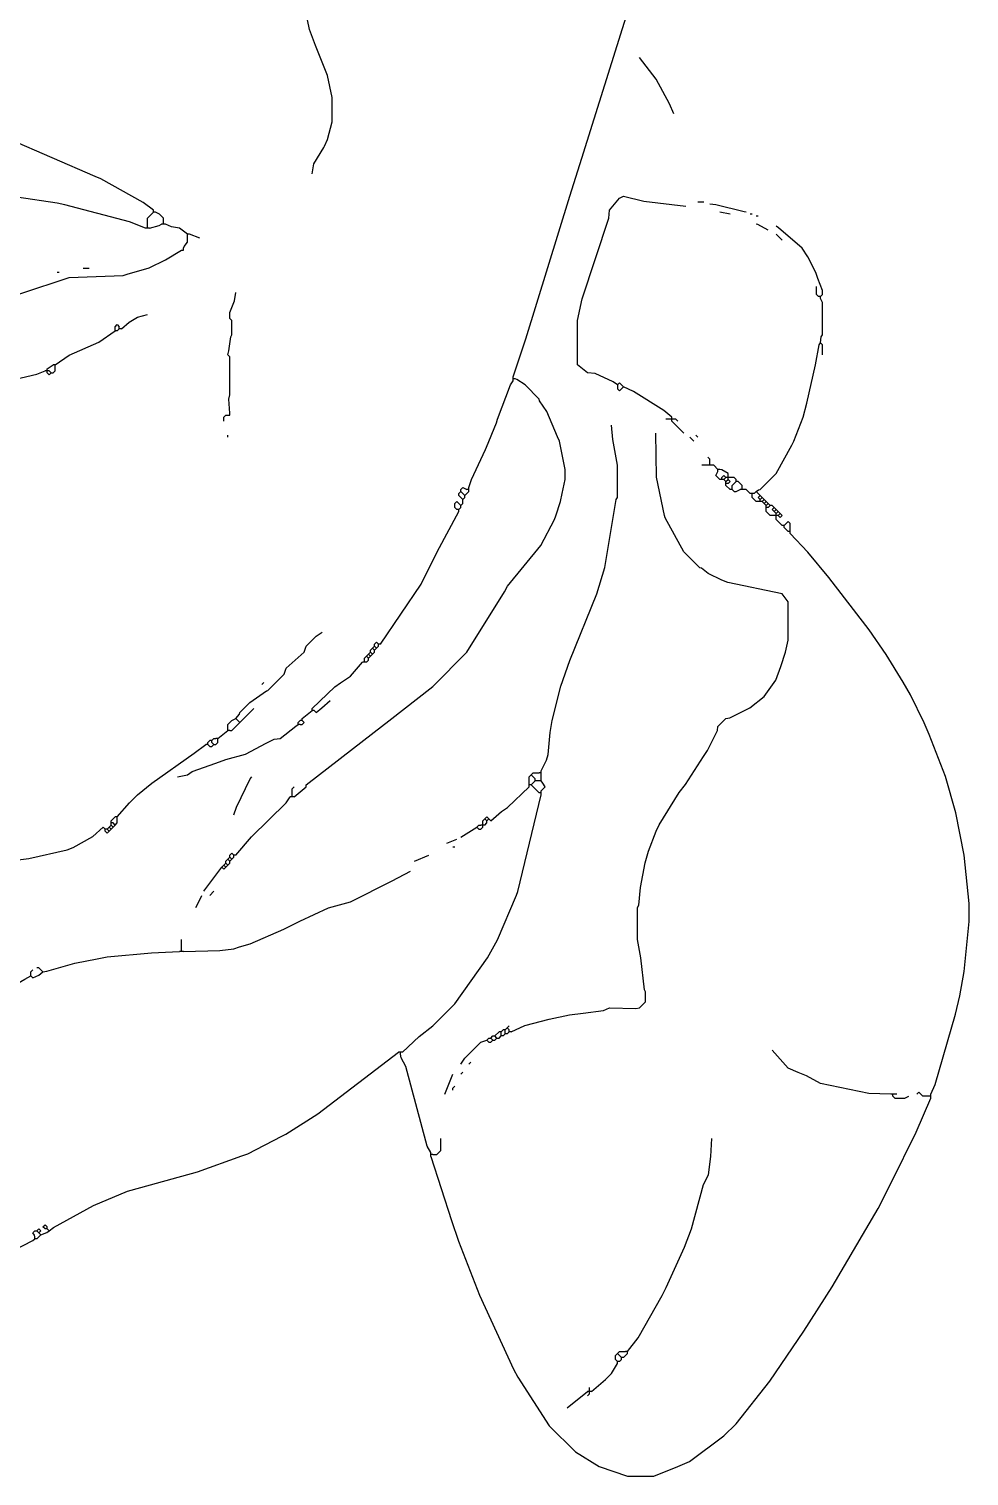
# Model space of a CAD drawing. Header units: millimetres. Extents: x 0.1 to 28.4, y 0.9 to 36.7.
# Drawn here: x 16.21 to 22.15, y 6.25 to 15.39 of the extents above; entities that cross this region are included whole.
import ezdxf

# ---------------------------------------------------------------- set-up
doc = ezdxf.new("R2010")
doc.units = ezdxf.units.MM

msp = doc.modelspace()

# ---------------------------------------------------------------- linework, layer by layer
for points in [[(19.2659, 13.1953), (19.34591, 13.43533), (19.62531, 14.33703), (19.70151, 14.57833), (20.036118, 15.647521), (20.146682, 16.077079), (20.375685, 17.232923), (20.401349, 17.372742), (20.441219, 17.653482), (20.452781, 17.792218), (20.4724, 17.9197)], [(17.9959, 14.478), (18.00606, 14.54277), (18.069169, 14.645054), (18.07464, 14.65453), (18.093018, 14.695021), (18.1229, 14.8082), (18.1229, 14.9606), (18.092615, 15.099323), (18.01749, 15.28953), (17.97939, 15.39113), (17.937549, 15.596458), (17.889151, 15.848742), (17.83969, 16.01343), (17.83461, 16.02867), (17.72666, 16.28013), (17.71904, 16.29537), (17.632485, 16.498277), (17.597718, 16.635879), (17.53616, 16.75003), (17.4752, 16.8402)], [(20.2819, 14.859), (20.25396, 14.92123), (20.170531, 15.076854), (20.066, 15.2146)], [(16.9926, 14.2494), (16.927146, 14.297269), (16.65986, 14.44752), (16.62303, 14.46276), (16.07947, 14.69771), (15.9131, 14.7447), (15.7607, 14.7447), (15.60957, 14.69009), (15.57147, 14.67739), (15.4813, 14.6558), (15.4686, 14.6685)], [(16.9418, 14.1351), (16.84147, 14.17574), (16.432823, 14.282615), (16.383977, 14.292385), (16.129684, 14.331071), (15.709568, 14.370421), (15.329348, 14.394927), (15.012162, 14.432534), (14.910484, 14.445371), (14.275282, 14.509181), (14.0081, 14.5288), (13.9954, 14.5161), (13.8303, 14.5161), (13.6779, 14.5415)], [(19.9263, 13.1445), (19.89836, 13.16482), (19.785623, 13.215815), (19.7358, 13.2207), (19.6723, 13.2715), (19.6723, 13.5509), (19.702182, 13.689479), (19.870615, 14.199577), (19.8755, 14.2494), (19.939, 14.3256), (19.9644, 14.3383), (20.091966, 14.305858), (20.3581, 14.2748)], [(20.4724, 14.3002), (20.4343, 14.3002)], [(20.7391, 14.2367), (20.72767, 14.23924), (20.547479, 14.283018), (20.5105, 14.2875)], [(16.9545, 14.1478), (16.9545, 14.1986), (16.9926, 14.2367)], [(16.9926, 14.2367), (16.9926, 14.2494)], [(17.0053, 14.2367), (16.9926, 14.2367)], [(17.0561, 14.1732), (17.0561, 14.1986), (17.0307, 14.224), (17.0053, 14.2367)], [(20.6375, 14.224), (20.574, 14.2367)], [(20.7772, 14.224), (20.7645, 14.224)], [(20.8153, 14.2113), (20.8026, 14.2113)], [(16.9545, 14.1351), (16.9418, 14.1351)], [(16.9545, 14.1351), (16.9545, 14.1478)], [(16.9672, 14.1351), (16.9545, 14.1351)], [(16.9672, 14.1351), (17.02943, 14.15161), (17.0434, 14.1605)], [(17.0561, 14.1605), (17.0434, 14.1605)], [(17.0561, 14.1605), (17.0561, 14.1732)], [(17.0688, 14.1605), (17.0561, 14.1605)], [(17.2085, 14.097), (17.1577, 14.1351), (17.10563, 14.14399), (17.0688, 14.1605)], [(17.2212, 14.097), (17.2085, 14.097)], [(17.2085, 14.0843), (17.2085, 14.097)], [(17.2847, 14.0716), (17.2212, 14.097)], [(20.8788, 14.1224), (20.81403, 14.15796), (20.8026, 14.1605)], [(21.209, 13.7033), (21.2217, 13.716), (21.2217, 13.7414), (21.19249, 13.81633), (21.17979, 13.85443), (21.129752, 13.955014), (21.0947, 14.0081), (20.94357, 14.13764), (20.9296, 14.1478)], [(20.9677, 14.0589), (20.9296, 14.097)], [(16.0274, 13.716), (16.15388, 13.721725), (16.459418, 13.824185), (16.801882, 13.836415), (16.82623, 13.84554), (16.966079, 13.885582), (17.06753, 13.93571), (17.1704, 13.9954)], [(17.1704, 13.9954), (17.1831, 13.9954), (17.1831, 14.0081)], [(17.1831, 14.0081), (17.186031, 14.018846), (17.2085, 14.0462), (17.2085, 14.0843)], [(16.3957, 13.8557), (16.383, 13.8557)], [(16.5862, 13.8811), (16.5481, 13.8811)], [(17.4752, 12.9667), (17.469729, 13.054916), (17.4752, 13.081), (17.4752, 13.3223), (17.4625, 13.335), (17.469729, 13.361084), (17.480671, 13.448616), (17.4879, 13.462), (17.4879, 13.5509), (17.4752, 13.5636), (17.4752, 13.6017), (17.50441, 13.67663), (17.5133, 13.7287)], [(21.1963, 13.7033), (21.1836, 13.716), (21.1836, 13.7668)], [(21.209, 13.7033), (21.1963, 13.7033)], [(21.209, 13.6906), (21.209, 13.7033)], [(21.209, 13.4112), (21.213482, 13.448179), (21.2217, 13.462), (21.2217, 13.6652), (21.209, 13.6906)], [(16.7894, 13.5001), (16.838246, 13.541131), (16.89227, 13.57249), (16.9545, 13.589)], [(16.3703, 13.2715), (16.46047, 13.33246), (16.647222, 13.414298), (16.7513, 13.4874)], [(16.7513, 13.5001), (16.7513, 13.5128), (16.764, 13.5255), (16.7767, 13.5128)], [(16.7513, 13.4874), (16.7513, 13.5001)], [(16.764, 13.4874), (16.7513, 13.4874)], [(16.764, 13.4874), (16.7767, 13.5001)], [(16.7767, 13.5001), (16.7767, 13.5128)], [(16.7894, 13.5001), (16.7767, 13.5001)], [(20.8026, 12.4714), (20.81657, 12.48156), (20.828, 12.4841), (20.9296, 12.5857), (21.02866, 12.76477), (21.04136, 12.79017), (21.099182, 12.940179), (21.12391, 13.02893), (21.178451, 13.272358), (21.201185, 13.397523), (21.209, 13.4112)], [(21.2217, 13.335), (21.2217, 13.3985), (21.209, 13.4112)], [(14.5923, 13.2207), (14.667523, 13.238285), (14.7828, 13.2715), (14.9098, 13.2715), (14.922948, 13.264627), (15.074452, 13.252973), (15.9258, 13.1699), (16.0655, 13.1699), (16.140842, 13.187749), (16.155258, 13.190151), (16.25473, 13.21181), (16.3068, 13.2334)], [(16.3195, 13.2461), (16.3576, 13.2715)], [(16.3703, 13.2715), (16.3576, 13.2715)], [(16.3703, 13.2588), (16.3703, 13.2715)], [(16.3195, 13.2334), (16.3068, 13.2334)], [(16.3195, 13.2334), (16.3195, 13.2461)], [(16.3322, 13.2334), (16.3195, 13.2334)], [(16.3195, 13.2207), (16.3195, 13.2334)], [(16.3195, 13.2207), (16.3322, 13.208), (16.3449, 13.2207)], [(16.3449, 13.2207), (16.3322, 13.2334)], [(16.3449, 13.2207), (16.3576, 13.2207), (16.3703, 13.2334), (16.3703, 13.2588)], [(17.8816, 10.541), (17.9578, 10.6045), (17.9578, 10.6172), (18.387314, 10.950448), (18.480786, 11.020552), (18.7579, 11.2395), (18.9738, 11.4554), (19.21256, 11.83767), (19.230898, 11.872022), (19.440652, 12.130786), (19.52879, 12.29487), (19.53641, 12.31773), (19.565815, 12.408877), (19.575585, 12.457723), (19.5961, 12.5476), (19.5961, 12.6111), (19.56054, 12.79017), (19.54784, 12.81557), (19.478869, 12.977446), (19.433931, 13.044854), (19.431, 13.0556), (19.3421, 13.1445), (19.289014, 13.179552), (19.2786, 13.1826)], [(19.2659, 13.1826), (19.2659, 13.1953)], [(19.2786, 13.1826), (19.2659, 13.1826)], [(19.2659, 13.1699), (19.2659, 13.1826)], [(18.9865, 12.4968), (19.003682, 12.546479), (19.09064, 12.73683), (19.09826, 12.75207), (19.16049, 12.90447), (19.16811, 12.92733), (19.25066, 13.14577), (19.2659, 13.1699)], [(19.9644, 13.1318), (19.939, 13.1572), (19.9263, 13.1445)], [(19.9263, 13.1445), (19.9263, 13.1191), (19.939, 13.1064), (19.9644, 13.1318)], [(20.2692, 12.9413), (20.21967, 12.98194), (20.02663, 13.10259), (19.9644, 13.1318)], [(17.4371, 12.9159), (17.4371, 12.9413), (17.4498, 12.954), (17.4625, 12.954)], [(17.4625, 12.954), (17.4752, 12.954), (17.4752, 12.9667)], [(20.2565, 12.9286), (20.2311, 12.9286)], [(20.2692, 12.9286), (20.2565, 12.9286)], [(20.2692, 12.9286), (20.2692, 12.9413)], [(20.2819, 12.9286), (20.2692, 12.9286)], [(20.2692, 12.9159), (20.2692, 12.9286)], [(20.3454, 12.8397), (20.2692, 12.9159)], [(20.3073, 12.9159), (20.2946, 12.9286), (20.2819, 12.9286)], [(17.4625, 12.8143), (17.4625, 12.827)], [(19.2532, 9.0551), (19.34083, 9.09574), (19.493523, 9.136185), (19.622184, 9.163929), (19.709716, 9.174871), (19.83867, 9.19099), (19.8755, 9.2075), (20.04187, 9.20369), (20.066, 9.2075), (20.1041, 9.2456), (20.1041, 9.3091), (20.096976, 9.32242), (20.073229, 9.524316), (20.0533, 9.6393), (20.0533, 9.8425), (20.060342, 9.855766), (20.071658, 9.968934), (20.10029, 10.12317), (20.121282, 10.196979), (20.17141, 10.32383), (20.19046, 10.36447), (20.317069, 10.568354), (20.355052, 10.619486), (20.46986, 10.79627), (20.494869, 10.835054), (20.55749, 10.96137), (20.5613, 10.9855), (20.6121, 11.0363), (20.63623, 11.04011), (20.762022, 11.102898), (20.8534, 11.176), (20.92706, 11.27887), (20.95881, 11.36523), (20.987951, 11.456258), (21.0058, 11.5316), (21.0058, 11.7729), (20.9677, 11.8237), (20.62353, 11.89609), (20.58543, 11.91006), (20.500086, 11.953748), (20.457414, 11.985752), (20.447, 11.9888), (20.3454, 12.0904), (20.22856, 12.30503), (20.223285, 12.319977), (20.173662, 12.560564), (20.1676, 12.8397)], [(19.4437, 10.7061), (19.47672, 10.77214), (19.488719, 10.808182), (19.500281, 10.946918), (19.512349, 11.022742), (19.56689, 11.24077), (19.62404, 11.40333), (19.79549, 11.82497), (19.845618, 11.989921), (19.918082, 12.419479), (19.9263, 12.4333), (19.9263, 12.6365), (19.896015, 12.800623), (19.8882, 12.8905)], [(20.4089, 12.7889), (20.3835, 12.8143)], [(20.4343, 12.8143), (20.4216, 12.827)], [(20.4978, 12.6365), (20.4597, 12.6365)], [(20.5105, 12.6492), (20.5105, 12.6746), (20.4978, 12.6873)], [(20.5105, 12.6365), (20.4978, 12.6365)], [(20.5105, 12.6365), (20.5105, 12.6492)], [(20.5232, 12.6365), (20.5105, 12.6365)], [(20.5613, 12.6111), (20.5359, 12.6365), (20.5232, 12.6365)], [(20.574, 12.5476), (20.5486, 12.573), (20.5613, 12.5984)], [(20.574, 12.6111), (20.5613, 12.6111)], [(20.5613, 12.5984), (20.5613, 12.6111)], [(20.6248, 12.573), (20.6248, 12.5857), (20.58543, 12.60856), (20.574, 12.6111)], [(20.5867, 12.5476), (20.574, 12.5476)], [(20.6121, 12.5603), (20.5994, 12.573), (20.5867, 12.5603)], [(20.5867, 12.5476), (20.5867, 12.5603)], [(20.5994, 12.5476), (20.5867, 12.5476)], [(20.5994, 12.5476), (20.6121, 12.5603)], [(20.6121, 12.5349), (20.5994, 12.5476)], [(20.6248, 12.5603), (20.6121, 12.5603)], [(20.6121, 12.5349), (20.6248, 12.5476)], [(20.6121, 12.5222), (20.6121, 12.5349)], [(20.6248, 12.5603), (20.6248, 12.573)], [(20.6375, 12.5603), (20.6248, 12.5603)], [(20.6248, 12.5476), (20.6248, 12.5603)], [(20.6248, 12.5222), (20.6375, 12.5349), (20.6248, 12.5476)], [(20.6756, 12.5476), (20.6629, 12.5603), (20.6375, 12.5603)], [(20.6502, 12.4968), (20.6502, 12.5095), (20.6756, 12.5349)], [(20.6756, 12.5349), (20.6756, 12.5476)], [(20.6883, 12.5349), (20.6756, 12.5349)], [(20.7137, 12.4968), (20.7137, 12.5095), (20.6883, 12.5349)], [(18.9484, 12.4206), (18.923, 12.446), (18.923, 12.4587), (18.9357, 12.4714)], [(18.9357, 12.4714), (18.9357, 12.4841), (18.9484, 12.4968), (18.9738, 12.4841)], [(18.9611, 12.446), (18.9357, 12.4714)], [(18.9484, 12.4206), (18.9611, 12.4333), (18.9611, 12.446)], [(18.9611, 12.446), (18.9865, 12.4714)], [(18.9865, 12.4841), (18.9738, 12.4841)], [(18.9865, 12.4841), (18.9865, 12.4968)], [(18.9865, 12.4714), (18.9865, 12.4841)], [(20.6248, 12.5222), (20.6121, 12.5222)], [(20.6121, 12.5095), (20.6121, 12.5222)], [(20.6375, 12.4841), (20.6121, 12.5095)], [(20.6502, 12.4841), (20.6375, 12.4841)], [(20.6502, 12.4841), (20.6502, 12.4968)], [(20.6502, 12.4841), (20.6629, 12.4714), (20.6756, 12.4714), (20.701, 12.4841)], [(20.7137, 12.4841), (20.701, 12.4841)], [(20.7137, 12.4841), (20.7137, 12.4968)], [(20.7264, 12.4841), (20.7137, 12.4841)], [(20.7645, 12.4587), (20.7391, 12.4841), (20.7264, 12.4841)], [(20.7772, 12.4587), (20.7645, 12.4587)], [(20.7899, 12.4587), (20.7772, 12.4587)], [(20.7772, 12.446), (20.7772, 12.4587)], [(20.8153, 12.4079), (20.8026, 12.4079), (20.7772, 12.4333), (20.7772, 12.446)], [(20.7899, 12.4587), (20.8026, 12.4714)], [(20.828, 12.446), (20.8026, 12.4714)], [(20.828, 12.4206), (20.8153, 12.4333), (20.828, 12.446)], [(20.8407, 12.4333), (20.828, 12.446)], [(18.9103, 12.3571), (18.8976, 12.3698), (18.8976, 12.3952), (18.9103, 12.4079), (18.9357, 12.3825)], [(18.923, 12.3571), (18.9103, 12.3571)], [(18.923, 12.3571), (18.9357, 12.3698), (18.9357, 12.3825)], [(18.923, 12.3444), (18.923, 12.3571)], [(18.9357, 12.3825), (18.9484, 12.3952), (18.9484, 12.4206)], [(20.828, 12.4079), (20.8153, 12.4079)], [(20.828, 12.4206), (20.8407, 12.4333)], [(20.828, 12.4079), (20.828, 12.4206)], [(20.8407, 12.4079), (20.828, 12.4079)], [(20.8534, 12.4206), (20.8407, 12.4333)], [(20.8407, 12.4079), (20.8534, 12.4206)], [(20.8534, 12.3952), (20.8407, 12.4079)], [(20.8661, 12.4079), (20.8534, 12.4206)], [(20.8534, 12.3952), (20.8661, 12.4079)], [(20.8661, 12.3825), (20.8534, 12.3952)], [(20.8788, 12.3952), (20.8661, 12.4079)], [(20.8661, 12.3825), (20.8788, 12.3952)], [(20.8661, 12.3698), (20.8661, 12.3825)], [(20.8788, 12.3698), (20.8661, 12.3698)], [(20.8661, 12.3571), (20.8661, 12.3698)], [(20.9169, 12.319), (20.8915, 12.319), (20.8661, 12.3444), (20.8661, 12.3571)], [(20.8915, 12.3825), (20.8788, 12.3952)], [(20.8788, 12.3698), (20.8915, 12.3825)], [(20.9169, 12.3698), (20.9042, 12.3825), (20.8915, 12.3825)], [(20.9169, 12.3444), (20.9042, 12.3571), (20.9169, 12.3698)], [(20.9296, 12.3571), (20.9169, 12.3698)], [(20.9169, 12.3444), (20.9296, 12.3571)], [(20.9423, 12.3444), (20.9296, 12.3571)], [(18.4277, 11.5062), (18.68424, 11.88593), (18.78584, 12.08913), (18.923, 12.3444)], [(20.9296, 12.3317), (20.9169, 12.3444)], [(20.9296, 12.319), (20.9169, 12.319)], [(20.9296, 12.3317), (20.9423, 12.3444)], [(20.9296, 12.319), (20.9296, 12.3317)], [(20.9423, 12.319), (20.9296, 12.319)], [(20.9296, 12.3063), (20.9296, 12.319)], [(20.9677, 12.2555), (20.9296, 12.2936), (20.9296, 12.3063)], [(20.955, 12.3317), (20.9423, 12.3444)], [(20.9423, 12.319), (20.955, 12.3317)], [(20.9423, 12.319), (20.955, 12.3063), (20.9677, 12.319), (20.955, 12.3317)], [(21.0185, 12.2301), (21.0185, 12.2682), (21.0058, 12.2809), (20.9804, 12.2555)], [(20.9804, 12.2555), (20.9677, 12.2555)], [(20.9804, 12.2428), (20.9804, 12.2555)], [(21.0058, 12.2174), (20.9804, 12.2428)], [(21.0185, 12.2174), (21.0058, 12.2174)], [(21.0185, 12.2174), (21.0185, 12.2301)], [(21.0185, 12.2047), (21.0185, 12.2174)], [(21.9075, 8.6614), (21.93544, 8.72363), (22.06371, 9.16813), (22.089782, 9.282579), (22.117824, 9.43672), (22.1488, 9.7536), (22.1488, 9.8679), (22.117929, 10.172016), (22.064382, 10.440521), (22.00021, 10.66927), (21.89734, 10.93597), (21.86559, 11.00963), (21.777569, 11.186746), (21.73224, 11.26617), (21.625052, 11.440414), (21.516731, 11.597054), (21.262923, 11.927902), (21.129643, 12.087558), (21.0185, 12.2047)], [(17.5133, 11.0363), (17.535769, 11.063654), (17.5387, 11.0744), (17.6022, 11.1379), (17.706086, 11.211052), (17.7165, 11.2141), (17.8181, 11.3157), (17.8308, 11.3538), (17.9451, 11.4554), (17.9578, 11.4935), (18.0213, 11.557), (18.0594, 11.5824)], [(18.3388, 11.43), (18.3515, 11.4427)], [(18.3515, 11.4427), (18.3642, 11.4554)], [(18.3642, 11.43), (18.3515, 11.4427)], [(18.3642, 11.4554), (18.3642, 11.4681), (18.3769, 11.4808)], [(18.3769, 11.4427), (18.3642, 11.4554)], [(18.3642, 11.43), (18.3769, 11.4427)], [(18.3769, 11.4808), (18.3896, 11.4935)], [(18.3896, 11.4681), (18.3769, 11.4808)], [(18.3769, 11.4427), (18.3896, 11.4554), (18.3896, 11.4681)], [(18.3896, 11.4935), (18.3896, 11.5062), (18.4023, 11.5189), (18.415, 11.5062)], [(18.4023, 11.4808), (18.3896, 11.4935)], [(18.3896, 11.4681), (18.4023, 11.4808)], [(18.4023, 11.4808), (18.415, 11.4935)], [(18.4277, 11.5062), (18.415, 11.5062)], [(18.415, 11.4935), (18.415, 11.5062)], [(17.9959, 11.0998), (18.138499, 11.236337), (18.175654, 11.261969), (18.2372, 11.303), (18.3134, 11.3919)], [(18.3261, 11.3919), (18.3134, 11.3919)], [(18.3261, 11.4046), (18.3261, 11.4173), (18.3388, 11.43)], [(18.3261, 11.3919), (18.3261, 11.4046)], [(18.3388, 11.3919), (18.3261, 11.3919)], [(18.3515, 11.4173), (18.3388, 11.43)], [(18.3388, 11.3919), (18.3515, 11.4046), (18.3515, 11.4173)], [(18.3515, 11.4173), (18.3642, 11.43)], [(17.6784, 11.2522), (17.6911, 11.2649)], [(17.5387, 11.0109), (17.6276, 11.0998)], [(17.9324, 11.0363), (17.9959, 11.0871)], [(17.9959, 11.0871), (17.9959, 11.0998)], [(18.0086, 11.0871), (17.9959, 11.0871)], [(18.0086, 11.0871), (18.0213, 11.0744), (18.056922, 11.102898), (18.1102, 11.1506)], [(17.145, 10.668), (17.2085, 10.6807), (17.23644, 10.70102), (17.38757, 10.75309), (17.450921, 10.777818), (17.574846, 10.810631), (17.705754, 10.880969), (17.755721, 10.904818), (17.7927, 10.9093), (17.89303, 10.98804), (17.907, 10.9982)], [(17.4625, 10.9728), (17.4625, 10.9982), (17.4879, 11.0236), (17.5133, 11.0363)], [(17.4752, 10.9601), (17.4879, 10.9601), (17.5387, 11.0109)], [(17.5387, 11.0109), (17.5133, 11.0363)], [(17.907, 11.0109), (17.9197, 11.0236)], [(17.907, 10.9982), (17.907, 11.0109)], [(17.9197, 10.9982), (17.907, 10.9982)], [(17.9324, 11.0236), (17.9197, 11.0236)], [(17.9197, 10.9982), (17.9324, 10.9982), (17.9451, 11.0109), (17.9324, 11.0236)], [(17.9324, 11.0236), (17.9324, 11.0363)], [(17.3355, 10.8839), (17.3482, 10.8966)], [(17.3355, 10.8712), (17.3355, 10.8839)], [(17.3609, 10.8966), (17.3482, 10.8966)], [(17.3609, 10.8966), (17.3736, 10.9093), (17.3863, 10.9093)], [(17.3609, 10.8839), (17.3609, 10.8966)], [(17.3736, 10.8712), (17.3609, 10.8839)], [(17.3736, 10.8712), (17.3863, 10.8712), (17.399, 10.8839), (17.399, 10.8966)], [(17.399, 10.9093), (17.3863, 10.9093)], [(17.399, 10.9093), (17.4625, 10.9601)], [(17.399, 10.8966), (17.399, 10.9093)], [(17.4625, 10.9601), (17.4625, 10.9728)], [(17.4752, 10.9601), (17.4625, 10.9601)], [(16.764, 10.414), (16.8402, 10.5029), (16.891, 10.5537), (16.982589, 10.626762), (17.249078, 10.817302), (17.3228, 10.8712)], [(17.3355, 10.8712), (17.3228, 10.8712)], [(17.3355, 10.8712), (17.3482, 10.8585), (17.3609, 10.8585), (17.3736, 10.8712)], [(12.6238, 10.7188), (12.63777, 10.70991), (12.685346, 10.690469), (12.7127, 10.668), (12.81368, 10.662424), (12.863979, 10.650818), (12.97813, 10.61339), (13.0937, 10.541), (13.1318, 10.5029), (13.1318, 10.4902), (13.2715, 10.3505), (13.320346, 10.322169), (13.3477, 10.2997), (13.95678, 10.255875), (14.681571, 10.17863), (15.278416, 10.153299), (15.9639, 10.1219), (16.204342, 10.152449), (16.44777, 10.20699), (16.48587, 10.22096), (16.608998, 10.290123), (16.6751, 10.3505), (16.6878, 10.3378)], [(19.4437, 10.6934), (19.4437, 10.7061)], [(17.5006, 10.4267), (17.517782, 10.476379), (17.60474, 10.65403), (17.6149, 10.668)], [(19.3675, 10.6299), (19.3675, 10.668), (19.3802, 10.6807)], [(19.3675, 10.6172), (19.3675, 10.6299)], [(19.3802, 10.6172), (19.3675, 10.6172)], [(19.3675, 10.6045), (19.3675, 10.6172)], [(19.3802, 10.6807), (19.3929, 10.6934), (19.431, 10.6934)], [(19.4056, 10.6553), (19.3802, 10.6807)], [(19.3802, 10.6172), (19.4056, 10.6426)], [(19.431, 10.5664), (19.3802, 10.6172)], [(19.4056, 10.6426), (19.4056, 10.6553)], [(19.4183, 10.6426), (19.4056, 10.6426)], [(19.431, 10.6426), (19.4183, 10.6426)], [(19.4437, 10.6934), (19.431, 10.6934)], [(19.4437, 10.6426), (19.431, 10.6426)], [(19.4437, 10.6807), (19.4437, 10.6934)], [(19.4437, 10.6553), (19.4437, 10.6807)], [(19.4437, 10.6426), (19.4437, 10.6553)], [(19.4437, 10.5791), (19.4691, 10.6045), (19.45386, 10.62863), (19.4437, 10.6426)], [(17.5133, 10.1727), (17.611802, 10.289478), (17.8308, 10.5029), (17.8562, 10.541)], [(17.8689, 10.541), (17.8562, 10.541)], [(17.8689, 10.5537), (17.8689, 10.5918), (17.8816, 10.6045)], [(17.8689, 10.541), (17.8689, 10.5537)], [(17.8816, 10.541), (17.8689, 10.541)], [(18.5674, 8.9281), (18.671803, 9.026547), (18.7579, 9.0932), (18.8976, 9.2329), (19.103731, 9.523046), (19.16684, 9.63803), (19.28749, 9.91997), (19.29511, 9.94283), (19.4437, 10.5537)], [(19.1135, 10.4013), (19.1262, 10.3886), (19.192302, 10.448977), (19.229754, 10.474569), (19.3675, 10.6045)], [(19.4437, 10.5664), (19.431, 10.5664)], [(19.4437, 10.5664), (19.4437, 10.5791)], [(19.4437, 10.5537), (19.4437, 10.5664)], [(16.7005, 10.3378), (16.6878, 10.3378)], [(16.6878, 10.3251), (16.6878, 10.3378)], [(16.7005, 10.3378), (16.7132, 10.3505)], [(16.7132, 10.3251), (16.7005, 10.3378)], [(16.7132, 10.3505), (16.7259, 10.3632)], [(16.7259, 10.3378), (16.7132, 10.3505)], [(16.7132, 10.3251), (16.7259, 10.3378)], [(16.7259, 10.3886), (16.7513, 10.414)], [(16.7259, 10.3759), (16.7259, 10.3886)], [(16.7386, 10.3759), (16.7259, 10.3759)], [(16.7259, 10.3632), (16.7259, 10.3759)], [(16.7386, 10.3505), (16.7259, 10.3632)], [(16.7259, 10.3378), (16.7386, 10.3505)], [(16.7513, 10.3632), (16.7386, 10.3759)], [(16.7386, 10.3505), (16.7513, 10.3632)], [(16.764, 10.414), (16.7513, 10.414)], [(16.7513, 10.3632), (16.764, 10.3759), (16.764, 10.4013)], [(16.764, 10.4013), (16.764, 10.414)], [(18.9357, 10.287), (19.0373, 10.3505)], [(19.0373, 10.3505), (19.05, 10.3632), (19.0627, 10.3632)], [(19.0373, 10.3505), (19.05, 10.3378), (19.0627, 10.3378), (19.0754, 10.3505)], [(19.0754, 10.3632), (19.0627, 10.3632)], [(19.0754, 10.3759), (19.0754, 10.3886), (19.0881, 10.4013)], [(19.0754, 10.3632), (19.0754, 10.3759)], [(19.0881, 10.3632), (19.0754, 10.3632)], [(19.0754, 10.3505), (19.0754, 10.3632)], [(19.1135, 10.4013), (19.1008, 10.414), (19.0881, 10.4013)], [(19.1008, 10.3886), (19.0881, 10.4013)], [(19.0881, 10.3632), (19.1008, 10.3759), (19.1008, 10.3886)], [(19.1008, 10.3886), (19.1135, 10.4013)], [(16.6878, 10.3251), (16.7005, 10.3124), (16.7132, 10.3251)], [(18.8468, 10.2489), (18.9103, 10.2743)], [(17.4625, 10.1473), (17.4752, 10.16)], [(17.4752, 10.16), (17.4752, 10.1727), (17.4879, 10.1854), (17.5006, 10.1727)], [(17.4879, 10.1473), (17.4752, 10.16)], [(17.4879, 10.1473), (17.5006, 10.16)], [(17.5133, 10.1727), (17.5006, 10.1727)], [(17.5006, 10.16), (17.5006, 10.1727)], [(18.6436, 10.1346), (18.7325, 10.1727)], [(18.8976, 10.2235), (18.8849, 10.2235)], [(17.1831, 9.5631), (17.411384, 9.569099), (17.499838, 9.581134), (17.53743, 9.59231), (17.60347, 9.61136), (17.81683, 9.70534), (17.91843, 9.75614), (18.09877, 9.83869), (18.23847, 9.87679), (18.501946, 10.010531), (18.6182, 10.0711)], [(17.3101, 9.9441), (17.4244, 10.0965)], [(17.4244, 10.0965), (17.4371, 10.1092)], [(17.4244, 10.0965), (17.4371, 10.0838), (17.4498, 10.0965)], [(17.4371, 10.1092), (17.4498, 10.1219)], [(17.4498, 10.0965), (17.4371, 10.1092)], [(17.4498, 10.1219), (17.4498, 10.1346), (17.4625, 10.1473)], [(17.4625, 10.1092), (17.4498, 10.1219)], [(17.4498, 10.0965), (17.4625, 10.1092)], [(17.4752, 10.1346), (17.4625, 10.1473)], [(17.4625, 10.1092), (17.4752, 10.1219), (17.4752, 10.1346)], [(17.4752, 10.1346), (17.4879, 10.1473)], [(17.2593, 9.8425), (17.29486, 9.90727), (17.2974, 9.9187)], [(17.3482, 9.9187), (17.3736, 9.9441)], [(17.1704, 9.5758), (17.1704, 9.6393)], [(16.2941, 9.4361), (16.31823, 9.43991), (16.49603, 9.49071), (16.636142, 9.517449), (16.699523, 9.529885), (16.979481, 9.556266), (17.1577, 9.5631)], [(17.1704, 9.5631), (17.1577, 9.5631)], [(17.1704, 9.5631), (17.1704, 9.5758)], [(17.1831, 9.5631), (17.1704, 9.5631)], [(16.2179, 9.4107), (16.2179, 9.4361), (16.2306, 9.4488)], [(16.2179, 9.4107), (16.2306, 9.398), (16.266746, 9.413631), (16.2941, 9.4361)], [(16.2941, 9.4361), (16.2687, 9.4615), (16.256, 9.4615)], [(15.875, 9.2202), (15.89786, 9.22528), (15.927754, 9.242669), (16.17853, 9.38784), (16.2179, 9.4107)], [(19.1516, 9.0297), (19.177, 9.0551)], [(19.1897, 9.0551), (19.177, 9.0551)], [(19.1897, 9.0551), (19.2024, 9.0678)], [(19.1897, 9.0424), (19.1897, 9.0551)], [(19.2151, 9.0678), (19.2024, 9.0678)], [(19.2151, 9.0678), (19.2278, 9.0805)], [(19.2151, 9.0551), (19.2151, 9.0678)], [(19.2151, 9.0424), (19.2151, 9.0551)], [(19.2278, 9.0805), (19.2405, 9.0932)], [(19.2405, 9.0678), (19.2278, 9.0805)], [(19.2278, 9.0424), (19.2405, 9.0551)], [(19.2405, 9.0551), (19.2405, 9.0678)], [(19.2532, 9.0551), (19.2405, 9.0551)], [(18.9357, 8.8519), (18.9611, 8.89), (19.0627, 8.9916), (19.1008, 9.0043)], [(19.1008, 9.0043), (19.1135, 9.017), (19.1262, 9.017)], [(19.1008, 9.0043), (19.1135, 8.9916), (19.1262, 8.9916), (19.1389, 9.0043)], [(19.1262, 9.017), (19.1389, 9.0297), (19.1516, 9.0297)], [(19.1389, 9.0043), (19.1262, 9.017)], [(19.1389, 9.0043), (19.1516, 9.0043), (19.1643, 9.017)], [(19.1643, 9.017), (19.1516, 9.0297)], [(19.1643, 9.017), (19.177, 9.017), (19.1897, 9.0297)], [(19.1897, 9.0297), (19.1897, 9.0424)], [(19.2024, 9.0297), (19.1897, 9.0297)], [(19.2024, 9.0297), (19.2151, 9.0424)], [(19.2278, 9.0424), (19.2151, 9.0424)], [(16.3322, 7.7978), (16.359554, 7.820269), (16.61414, 7.95782), (16.82877, 8.04799), (16.85163, 8.05561), (17.270879, 8.170582), (17.55013, 8.27151), (17.58823, 8.28421), (17.80413, 8.39724), (17.82953, 8.40994), (18.031714, 8.537448), (18.542, 8.9281)], [(18.5547, 8.9281), (18.542, 8.9281)], [(18.5674, 8.9281), (18.5547, 8.9281)], [(18.5547, 8.9154), (18.5547, 8.9281)], [(18.7452, 8.2931), (18.72361, 8.33247), (18.58772, 8.83666), (18.55851, 8.89127), (18.5547, 8.9154)], [(21.6535, 8.6614), (21.514282, 8.667181), (21.209977, 8.729785), (21.12137, 8.77824), (21.06803, 8.79856), (21.0058, 8.8265), (20.9042, 8.9408)], [(18.8341, 8.6614), (18.8849, 8.7884)], [(18.9357, 8.7884), (18.9484, 8.8011)], [(18.9865, 8.8519), (18.9992, 8.8646)], [(18.8849, 8.6868), (18.8849, 8.6995), (18.8976, 8.7122)], [(18.7452, 8.2677), (18.87601, 7.86257), (18.92046, 7.73303), (19.05381, 7.39267), (19.268831, 6.923454), (19.29638, 6.87324), (19.4945, 6.5659), (19.6596, 6.4008), (19.81073, 6.30936), (19.9898, 6.2484), (20.1549, 6.2484), (20.30857, 6.30809), (20.381214, 6.340348), (20.5994, 6.5024), (20.6756, 6.5786), (20.888452, 6.847586), (21.104469, 7.164754), (21.282269, 7.444154), (21.57476, 7.93877), (21.656431, 8.100646), (21.81479, 8.42137), (21.9075, 8.636)], [(21.6662, 8.6614), (21.6535, 8.6614)], [(21.6789, 8.6614), (21.6662, 8.6614)], [(21.6662, 8.6487), (21.6662, 8.6614)], [(21.6662, 8.6487), (21.6789, 8.636), (21.7424, 8.636), (21.7678, 8.6487)], [(21.6916, 8.6614), (21.6789, 8.6614)], [(21.8948, 8.6487), (21.8567, 8.6487), (21.8313, 8.6741), (21.8186, 8.6614)], [(21.9075, 8.6487), (21.8948, 8.6487)], [(21.9075, 8.6487), (21.9075, 8.6614)], [(21.9075, 8.636), (21.9075, 8.6487)], [(18.7579, 8.2804), (18.7833, 8.2804), (18.8087, 8.3058), (18.8087, 8.382)], [(19.9898, 7.0358), (20.056231, 7.122746), (20.20824, 7.39013), (20.23364, 7.44093), (20.34921, 7.69493), (20.39366, 7.81177), (20.46986, 8.09117), (20.50161, 8.15213), (20.516076, 8.26708), (20.5232, 8.382)], [(18.7452, 8.2804), (18.7452, 8.2931)], [(18.7579, 8.2804), (18.7452, 8.2804)], [(18.7452, 8.2677), (18.7452, 8.2804)], [(16.2433, 7.7597), (16.24076, 7.77113), (16.2306, 7.7851), (16.2433, 7.7978), (16.256, 7.7978)], [(16.2687, 7.7851), (16.2814, 7.7978), (16.2687, 7.8105), (16.256, 7.7978)], [(16.2687, 7.7851), (16.256, 7.7978)], [(16.2814, 7.7724), (16.2687, 7.7851)], [(16.2814, 7.7724), (16.31823, 7.78764), (16.3322, 7.7978)], [(16.3068, 7.8105), (16.2941, 7.8232), (16.3068, 7.8359), (16.3195, 7.8232)], [(16.3195, 7.8105), (16.3068, 7.8105)], [(16.3195, 7.8105), (16.3195, 7.8232)], [(16.3322, 7.7978), (16.3195, 7.8105)], [(15.5575, 7.4549), (15.78737, 7.53999), (15.974646, 7.610231), (16.002, 7.6327), (16.038979, 7.637182), (16.22933, 7.73811), (16.2433, 7.747)], [(16.2433, 7.747), (16.2433, 7.7597)], [(16.256, 7.747), (16.2433, 7.747)], [(16.256, 7.747), (16.2814, 7.7724)], [(19.7612, 6.7818), (19.8501, 6.858), (19.8882, 6.8961), (19.9263, 6.9596)], [(19.9263, 6.9723), (19.9136, 6.985), (19.9136, 7.0104), (19.9263, 7.0231)], [(19.9263, 7.0231), (19.939, 7.0358), (19.9771, 7.0358)], [(19.9517, 6.9977), (19.9263, 7.0231)], [(19.939, 6.9723), (19.9263, 6.9723)], [(19.9263, 6.9596), (19.9263, 6.9723)], [(19.939, 6.9723), (19.9517, 6.985)], [(19.9644, 6.9977), (19.9517, 6.9977)], [(19.9517, 6.985), (19.9517, 6.9977)], [(19.9644, 6.9977), (19.9898, 7.0231)], [(19.9898, 7.0358), (19.9771, 7.0358)], [(19.9898, 7.0231), (19.9898, 7.0358)], [(19.6088, 6.6802), (19.7358, 6.7818)], [(19.7485, 6.7818), (19.7358, 6.7818)], [(19.7358, 6.7564), (19.7485, 6.7691)], [(19.7485, 6.7945), (19.7485, 6.8072)], [(19.7485, 6.7818), (19.7485, 6.7945)], [(19.7612, 6.7818), (19.7485, 6.7818)], [(19.7485, 6.7691), (19.7485, 6.7818)]]:
    msp.add_lwpolyline(points)

doc.saveas('drawing.dxf')
